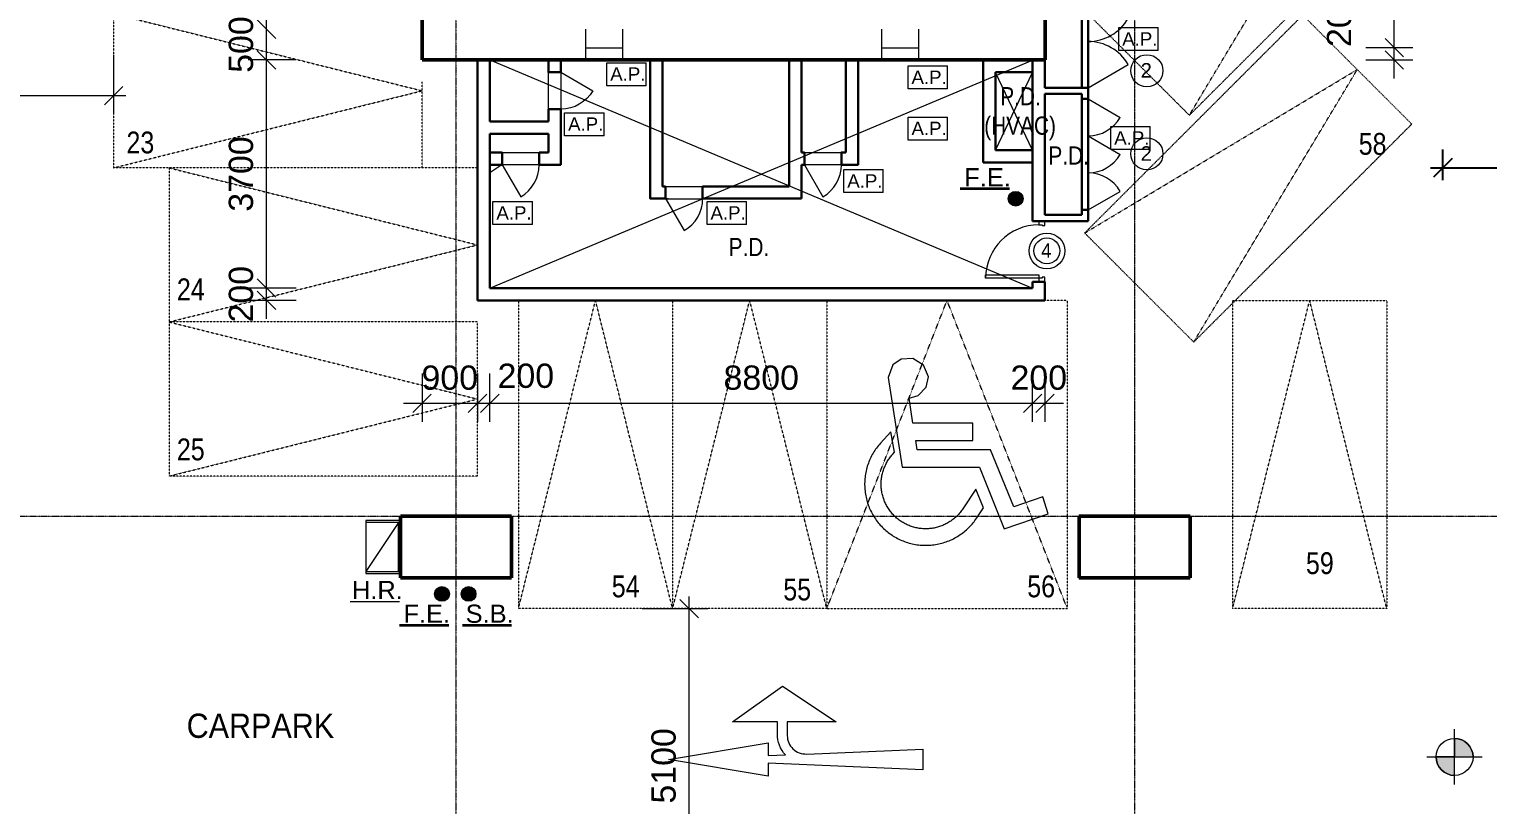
# Model space of a CAD drawing. Header units: millimetres. Extents: x -1578195 to 622687, y -255792 to 391308.
# Drawn here: x 62432 to 86082, y 158774 to 171356 of the extents above; entities that cross this region are included whole.
import ezdxf

# ---------------------------------------------------------------- set-up
doc = ezdxf.new("R2010")
doc.units = ezdxf.units.MM
doc.linetypes.add('Dash', pattern=[6, 3, -3])
doc.linetypes.add('Grid Line', pattern=[21, 12, -3, 3, -3])
for name, color, linetype, lineweight in [('0-1', 7, 'Continuous', 5), ('A-010-M_LINE', 90, 'Continuous', 5), ('A-325-M_DOOR', 31, 'Continuous', 5), ('A-325-M_DOOR__FRAME', 31, 'Continuous', 18), ('A-770-ME_FFE_SA', 91, 'Continuous', 5), ('A-ANNO-DIMS', 7, 'Continuous', 9), ('A-ANNO-NOTE', 7, 'Continuous', 5), ('A-ANNO-NOTE-1', 7, 'Continuous', 20), ('A-DETL', 102, 'Continuous', 5), ('A-DOOR', 7, 'Continuous', 5), ('A-DOOR-2', 7, 'Dash', 5), ('A-WALL-4', 7, 'Continuous', 35), ('C-PRKG-1', 7, 'Dash', 5), ('G-ANNO-DIMS', 111, 'Continuous', 5), ('G-ANNO-TEXT', 7, 'Continuous', 5), ('I-WALL', 7, 'Continuous', 9), ('I-WALL-5', 7, 'Continuous', 30), ('I-WALL-6', 7, 'Continuous', 18), ('OAP280_C', 210, 'Continuous', 50), ('OAP280_W', 210, 'Continuous', 50), ('S-COLS-3', 7, 'Continuous', 35), ('S-GRID-1', 7, 'Grid Line', 5), ('UNDERLINE', 10, 'Continuous', 35), ('Z-060-M_DETAIL', 92, 'Continuous', 5)]:
    doc.layers.add(name, color=color, linetype=linetype, lineweight=lineweight)
doc.styles.add('Arial', font='arial.ttf', dxfattribs={"height": 393.413174})
doc.styles.add('Arial Narrow', font='ARIALN.TTF', dxfattribs={"height": 353.981763})
doc.styles.add('Arial Narrow_1', font='ARIALN.TTF', dxfattribs={"height": 294.984802})
doc.styles.add('Arial_1', font='arial.ttf', dxfattribs={"height": 1.475299})
doc.styles.add('Arial_11', font='arial.ttf', dxfattribs={"width": 0.8, "height": 12.5})
doc.styles.add('Arial_5', font='arial.ttf', dxfattribs={"height": 1.081886})
doc.styles.add('Arial_7', font='arial.ttf', dxfattribs={"width": 0.9, "height": 393.413174})
doc.styles.add('Arial_9', font='arial.ttf', dxfattribs={"height": 1.18024})
doc.dimstyles.new('Diagonal_-_2_0mm_Arial', dxfattribs={"dimscale": 304.8, "dimtxt": 500, "dimasz": 0.984252, "dimexe": 0.984252, "dimexo": 0.984252, "dimgap": 0.656168, "dimtad": 1, "dimdec": 0, "dimrnd": 5, "dimzin": 0, "dimdsep": 46, "dimtxsty": 'Arial_11', "dimblk1": 'OBLIQUE', "dimblk2": 'OBLIQUE', "dimsah": 1, "dimcen": 0.09, "dimdle": 0.656168, "dimadec": 0, "dimazin": 0, "dimtfac": 1, "dimtdec": 4, "dimtix": 1, "dimtmove": 0, "dimatfit": 3, "dimfxl": 1, "dimtvp": 1, "dimtolj": 1, "dimtzin": 0, "dimarcsym": 2})

# ---------------------------------------------------------------- blocks, each defined once
blk = doc.blocks.new('ARC_ANN_ACCESS PANEL - AP-910189-B1_F PLAN _2 OF 2_')
at = {"layer": 'A-ANNO-NOTE'}
for p, q in [((-1.59, -0.92), (-1.59, 0.95)), ((-1.59, 0.95), (1.61, 0.95)), ((1.61, -0.92), (1.61, 0.95)), ((1.61, -0.92), (-1.59, -0.92))]:
    blk.add_line(p, q, dxfattribs=at)
at = {"layer": 'A-ANNO-NOTE', "insert": (0.12, 0.57), "char_height": 1.082, "width": 3.4055, "attachment_point": 2, "line_spacing_factor": 0.938532, "style": 'Arial_5'}
blk.add_mtext('A.P.', dxfattribs=at)
blk = doc.blocks.new('ARC_PAR_Car - Car_2500x5000mm-17017458-B1_F PLAN _2 OF 2_')
at = {"layer": 'C-PRKG-1'}
for p, q in [((0, 0), (0, -5000)), ((0, -5000), (1250, 0)), ((2500, -5000), (1250, 0)), ((2500, 0), (2500, -5000)), ((0, -5000), (2500, -5000))]:
    blk.add_line(p, q, dxfattribs=at)
blk = doc.blocks.new('ARC_PAR_Car - Car_2500x5000mm-V5-B1_F PLAN _2 OF 2_')
at = {"layer": 'C-PRKG-1'}
for p, q in [((0, 0), (0, -5000)), ((0, -5000), (1250, 0)), ((2500, 0), (5, 0)), ((2500, -5000), (1250, 0)), ((2500, 0), (2500, -5000)), ((0, -5000), (2500, -5000))]:
    blk.add_line(p, q, dxfattribs=at)
blk = doc.blocks.new('ARC_PAR_Car - Car_2500x5000mm-30697949-B1_F PLAN _2 OF 2_')
at = {"layer": 'C-PRKG-1'}
for p, q in [((0, 0), (0, 5000)), ((0, 5000), (1250, 0)), ((0, 5000), (2500, 5000)), ((2500, 5000), (1250, 0)), ((2500, 0), (2500, 5000))]:
    blk.add_line(p, q, dxfattribs=at)
blk = doc.blocks.new('ARC_PAR_Car - Disable_3900x5000mm-17015754-B1_F PLAN _2 OF 2_')
at = {"layer": 'C-PRKG-1'}
for p, q in [((0, 0), (0, -5000)), ((0, -5000), (1950, 0)), ((3900, -5000), (1950, 0)), ((3900, 0), (3537.5, 0)), ((3900, 0), (3900, -5000)), ((0, -5000), (3900, -5000))]:
    blk.add_line(p, q, dxfattribs=at)
blk = doc.blocks.new('ARC_PAR_Car - Car_2500x5000mm-V41-B1_F PLAN _2 OF 2_')
at = {"layer": 'C-PRKG-1'}
for p, q in [((0, 0), (0, -5000)), ((0, -5000), (1250, 0)), ((2500, 0), (1105, 0)), ((2500, -5000), (1250, 0)), ((2500, 0), (2500, -5000)), ((0, -5000), (2500, -5000))]:
    blk.add_line(p, q, dxfattribs=at)
blk = doc.blocks.new('ARC_ACCESS_PANEL_SINGLE_TIMBER_TYPE11 - 600w x 2000h-35829375-B1_F PLAN _2 OF 2_')
at = {"layer": 'A-DOOR'}
blk.add_line((425, 75), (125, 595), dxfattribs=at)
blk.add_arc((425, 75), 600, 120, 180, dxfattribs=at)
at = {"layer": 'A-DOOR-2'}
blk.add_line((417, 75), (373, 75), dxfattribs=at)
blk = doc.blocks.new('ARC_ANN_HR_HOSE-REEL - ARC_ANN_HR_HOSE-REEL-881492-B1_F PLAN _2 OF 2_')
at = {"layer": 'A-ANNO-NOTE-1'}
blk.add_line((-1.8, 0), (2.19, 0), dxfattribs=at)
at = {"layer": 'A-ANNO-NOTE', "insert": (0.41, 1.66), "char_height": 1.475, "width": 4.896, "attachment_point": 2, "line_spacing_factor": 0.938532, "style": 'Arial_1'}
blk.add_mtext('H.R.', dxfattribs=at)
blk = doc.blocks.new('ARC_ANN_FIRE-RATING_two_ - none-909955-B1_F PLAN _2 OF 2_')
at = {"layer": 'A-ANNO-NOTE'}
blk.add_circle((0, 0), 1.3, dxfattribs=at)
at = {"layer": 'A-ANNO-NOTE', "insert": (-0.05, 0.62), "char_height": 1.18, "width": 1.0944, "attachment_point": 2, "line_spacing_factor": 0.938532, "style": 'Arial_9'}
blk.add_mtext('2', dxfattribs=at)
blk = doc.blocks.new('Dims-B1-FPLAN_2OF2__dwg__Oblique-5772980-B1_F PLAN _2 OF 2_')
at = {"layer": 'A-ANNO-DIMS'}
blk.add_line((-0.5, -0.5), (0.5, 0.5), dxfattribs=at)
blk = doc.blocks.new('_Oblique')
at = {"color": 0, "linetype": 'ByBlock', "lineweight": -2}
blk.add_line((-0.5, -0.5), (0.5, 0.5), dxfattribs=at)
blk = doc.blocks.new('*D163')
at = {"layer": 'A-ANNO-DIMS', "color": 0, "lineweight": -2, "transparency": 16777216}
for p, q in [((85351, 168906), (85351, 169406)), ((90391, 168906), (90391, 169406)), ((85151, 169106), (90591, 169106))]:
    blk.add_line(p, q, dxfattribs=at)
at = {"layer": 'Defpoints', "color": 0, "transparency": 16777216}
for p in [(90391, 169106), (85351, 168606), (90391, 168606)]:
    blk.add_point(p, dxfattribs=at)
at = {"layer": 'A-ANNO-DIMS', "color": 0, "lineweight": -2, "transparency": 16777216, "xscale": 299.9999999999999, "yscale": 299.9999999999999, "zscale": 299.9999999999999, "rotation": 180}
blk.add_blockref('_Oblique', (85351, 169106), dxfattribs=at)
at = {"layer": 'A-ANNO-DIMS', "color": 0, "lineweight": -2, "transparency": 16777216, "xscale": 299.9999999999999, "yscale": 299.9999999999999, "zscale": 299.9999999999999}
blk.add_blockref('_Oblique', (90391, 169106), dxfattribs=at)
at = {"layer": 'A-ANNO-DIMS', "color": 0, "transparency": 16777216, "insert": (87871, 169507), "char_height": 12.5, "attachment_point": 5, "style": 'Arial_11'}
blk.add_mtext('\\A1;{\\H31.473x;5040}', dxfattribs=at)
blk = doc.blocks.new('ARC_DOOR_METAL_M10-BH-I - 800x2100mm-38783459-1995 - G')
at = {"layer": 'A-325-M_DOOR', "lineweight": 13}
for p, q in [((-419, 100), (-494, 100)), ((-494, 0), (-434, 0)), ((-434, 0), (-434, 57)), ((-434, 57), (-419, 57)), ((-419, 57), (-419, 100)), ((494, 100), (419, 100)), ((419, 100), (419, 57)), ((419, 57), (434, 57)), ((434, 57), (434, 0)), ((434, 0), (494, 0))]:
    blk.add_line(p, q, dxfattribs=at)
at = {"layer": 'A-325-M_DOOR'}
for p, q in [((381, 0), (431, 0)), ((381, -862), (381, 0)), ((431, 0), (431, -862)), ((431, -862), (381, -862))]:
    blk.add_line(p, q, dxfattribs=at)
blk.add_arc((431, 0), 862, 180, 270, dxfattribs=at)
at = {"layer": 'A-325-M_DOOR__FRAME'}
for p, q in [((-484, 0), (-484, 100)), ((484, 0), (484, 100))]:
    blk.add_line(p, q, dxfattribs=at)
blk = doc.blocks.new('ARC_ANN_FIRE-RATING_four-240240')
at = {"layer": 'A-ANNO-NOTE'}
for radius in [290, 210]:
    blk.add_circle((72082, 123802), radius, dxfattribs=at)
at = {"layer": 'A-ANNO-NOTE', "insert": (72072, 123926), "char_height": 236, "width": 218.88, "attachment_point": 2, "line_spacing_factor": 0.938532, "style": 'Arial_7'}
blk.add_mtext('4', dxfattribs=at)
blk = doc.blocks.new('ARC_ACCESS PANEL_SINGLE - 600w x 2000h-43719508-1995 - G')
at = {"layer": 'A-325-M_DOOR', "lineweight": 13}
blk.add_line((425, 75), (125, 595), dxfattribs=at)
at = {"layer": 'A-325-M_DOOR', "linetype": 'Dash'}
blk.add_line((419, 75), (375, 75), dxfattribs=at)
at = {"layer": 'A-325-M_DOOR'}
blk.add_arc((425, 75), 600, 120, 180, dxfattribs=at)
blk = doc.blocks.new('Spot Elevations - Spot Elevation - Exterior Filled-23614-B1_F PLAN _1 OF 2_')
at = {"layer": 'G-ANNO-DIMS'}
h = blk.add_hatch(color=256, dxfattribs=at)
edge = h.paths.add_edge_path(flags=0)
edge.add_arc((-2.24, 2.25), 1.5, 0, 90, ccw=False)
edge.add_line((-0.74, 2.25), (-2.24, 2.25))
edge.add_line((-2.24, 2.25), (-2.24, 3.75))
h = blk.add_hatch(color=256, dxfattribs=at)
edge = h.paths.add_edge_path(flags=0)
edge.add_arc((-2.24, 2.25), 1.5, 180, 270, ccw=False)
edge.add_line((-3.74, 2.25), (-2.24, 2.25))
edge.add_line((-2.24, 2.25), (-2.24, 0.75))
for p, q in [((-2.24, 0), (-2.24, 4.5)), ((-2.24, 3.75), (-2.24, 2.25)), ((-4.49, 2.25), (0.01, 2.25)), ((-2.24, 2.25), (-3.74, 2.25)), ((-2.24, 0.75), (-2.24, 2.25)), ((-2.24, 2.25), (-0.74, 2.25))]:
    blk.add_line(p, q, dxfattribs=at)
blk.add_circle((-2.24, 2.25), 1.5, dxfattribs=at)
for start, end in [(360, 90), (180, 270)]:
    blk.add_arc((-2.24, 2.25), 1.5, start, end, dxfattribs=at)
blk = doc.blocks.new('ARC_ANN_FE_FIRE-EXTINGUISHER - 4-883778-B1_F PLAN _2 OF 2_')
at = {"layer": 'A-ANNO-NOTE'}
blk.add_circle((2.69, -0.82), 0.6, dxfattribs=at)
at = {"layer": 'A-ANNO-NOTE-1'}
blk.add_line((-1.8, 0), (2.19, 0), dxfattribs=at)
at = {"layer": 'A-ANNO-NOTE', "insert": (0.41, 1.66), "char_height": 1.475, "width": 4.5, "attachment_point": 2, "line_spacing_factor": 0.938532, "style": 'Arial_1'}
blk.add_mtext('F.E.', dxfattribs=at)

msp = doc.modelspace()

# ---------------------------------------------------------------- hatches: boundary and pattern name
at = {"layer": 'UNDERLINE'}
h = msp.add_hatch(color=256, dxfattribs=at)
h.dxf.hatch_style = 1
edge = h.paths.add_edge_path()
edge.add_arc((78425.7, 168604.7), 120, 0, 360)
h = msp.add_hatch(color=256, dxfattribs=at)
h.dxf.hatch_style = 1
edge = h.paths.add_edge_path()
edge.add_arc((69125.1, 162195), 120, 0, 360)
h = msp.add_hatch(color=256, dxfattribs=at)
h.dxf.hatch_style = 1
edge = h.paths.add_edge_path()
edge.add_arc((69556.4, 162195), 120, 0, 360)

# ---------------------------------------------------------------- linework, layer by layer
at = {"layer": '0-1'}
for p, q in [((79601.3, 170405.8), (80250.8, 170780.8)), ((79601.3, 170224.8), (80120.9, 169924.8)), ((79601.3, 170218.8), (79601.3, 170174.8)), ((79601.3, 169624.8), (80120.9, 169324.8)), ((79601.3, 169618.8), (79601.3, 169574.8)), ((79601.3, 168424.8), (80120.9, 168724.8)), ((76436.6, 165908.7), (76358, 165707.5)), ((76569, 166002.7), (76436.6, 165908.7)), ((76761.7, 166016.1), (76569, 166002.7)), ((76934.4, 165905.4), (76761.7, 166016.1)), ((77011.2, 165718.3), (76934.4, 165905.4)), ((76358, 165707.5), (76585.7, 164253.4)), ((76845.3, 165414.5), (76976.9, 165550.1)), ((76976.9, 165550.1), (77011.2, 165718.3)), ((76697.5, 165372.1), (76845.3, 165414.5)), ((76760.9, 164962.7), (76697.5, 165372.1)), ((77732.3, 164962.7), (76760.9, 164962.7)), ((77732.3, 164681.1), (77732.3, 164962.7)), ((76217.3, 164620.6), (76201.2, 164601.5)), ((76233.7, 164639.2), (76217.3, 164620.6)), ((76402, 164825.1), (76233.7, 164639.2)), ((76461.4, 164491.8), (76402, 164825.1)), ((76829.7, 164533.9), (76808.2, 164681.1)), ((76808.2, 164681.1), (77732.3, 164681.1)), ((76067, 164385.9), (76056.5, 164362.3)), ((76078, 164409.2), (76067, 164385.9)), ((76089.6, 164432.1), (76078, 164409.2)), ((76101.7, 164454.7), (76089.6, 164432.1)), ((76114.4, 164477), (76101.7, 164454.7)), ((76127.7, 164498.8), (76114.4, 164477)), ((76141.4, 164520.2), (76127.7, 164498.8)), ((76155.7, 164541.2), (76141.4, 164520.2)), ((76170.4, 164561.8), (76155.7, 164541.2)), ((76185.6, 164581.9), (76170.4, 164561.8)), ((76201.2, 164601.5), (76185.6, 164581.9)), ((76354.8, 164357), (76364.9, 164372.7)), ((76364.9, 164372.7), (76375.3, 164388)), ((76375.3, 164388), (76386, 164403)), ((76386, 164403), (76397.1, 164417.6)), ((76397.1, 164417.6), (76408.5, 164432)), ((76408.5, 164432), (76420.2, 164445.9)), ((76420.2, 164445.9), (76432.2, 164459.5)), ((76432.2, 164459.5), (76461.4, 164491.8)), ((78019.2, 164533.9), (76829.7, 164533.9)), ((78397.5, 163605.5), (78019.2, 164533.9)), ((75991.3, 164139.8), (75987.4, 164114.4)), ((75996, 164165.1), (75991.3, 164139.8)), ((76001.3, 164190.3), (75996, 164165.1)), ((76007.2, 164215.4), (76001.3, 164190.3)), ((76013.8, 164240.4), (76007.2, 164215.4)), ((76021.1, 164265.2), (76013.8, 164240.4)), ((76029, 164289.8), (76021.1, 164265.2)), ((76037.6, 164314.2), (76029, 164289.8)), ((76046.7, 164338.4), (76037.6, 164314.2)), ((76056.5, 164362.3), (76046.7, 164338.4)), ((76258.7, 164113.5), (76262.6, 164131.9)), ((76262.6, 164131.9), (76266.9, 164150.2)), ((76266.9, 164150.2), (76271.8, 164168.5)), ((76271.8, 164168.5), (76277.1, 164186.6)), ((76277.1, 164186.6), (76282.8, 164204.5)), ((76282.8, 164204.5), (76289.1, 164222.3)), ((76289.1, 164222.3), (76295.8, 164240)), ((76295.8, 164240), (76302.9, 164257.4)), ((76302.9, 164257.4), (76310.5, 164274.6)), ((76310.5, 164274.6), (76318.6, 164291.6)), ((76318.6, 164291.6), (76327, 164308.4)), ((76327, 164308.4), (76335.9, 164324.9)), ((76335.9, 164324.9), (76345.2, 164341.1)), ((76345.2, 164341.1), (76354.8, 164357)), ((76585.7, 164253.4), (77839.8, 164253.4)), ((77839.8, 164253.4), (78238.4, 163251.9)), ((75978.2, 164012.9), (75977.5, 163987.6)), ((75977.5, 163987.6), (75977.5, 163962.5)), ((75977.5, 163962.5), (75978.1, 163937.4)), ((75978.1, 163937.4), (75979.3, 163912.5)), ((75979.5, 164038.3), (75978.2, 164012.9)), ((75979.3, 163912.5), (75981.2, 163887.7)), ((75981.5, 164063.6), (75979.5, 164038.3)), ((75984.1, 164089.1), (75981.5, 164063.6)), ((75987.4, 164114.4), (75984.1, 164089.1)), ((76245.2, 163984), (76245.7, 164002.5)), ((76245.2, 163965.6), (76245.2, 163984)), ((76245.7, 163947.4), (76245.2, 163965.6)), ((76245.7, 164002.5), (76246.7, 164021)), ((76246.6, 163929.2), (76245.7, 163947.4)), ((76248, 163911.1), (76246.6, 163929.2)), ((76246.7, 164021), (76248.1, 164039.5)), ((76249.8, 163893), (76248, 163911.1)), ((76248.1, 164039.5), (76250.1, 164058)), ((76252, 163875), (76249.8, 163893)), ((76250.1, 164058), (76252.5, 164076.6)), ((76252.5, 164076.6), (76255.4, 164095.1)), ((76255.4, 164095.1), (76258.7, 164113.5)), ((77781.9, 163893.4), (77571.2, 163575.2)), ((77903.2, 163591.5), (77781.9, 163893.4)), ((75981.2, 163887.7), (75983.7, 163863)), ((75983.7, 163863), (75986.8, 163838.2)), ((75986.8, 163838.2), (75990.6, 163813.4)), ((75990.6, 163813.4), (75995, 163788.6)), ((75995, 163788.6), (76000, 163763.9)), ((76000, 163763.9), (76005.7, 163739.1)), ((76005.7, 163739.1), (76012.1, 163714.5)), ((76012.1, 163714.5), (76019.1, 163689.9)), ((76019.1, 163689.9), (76026.7, 163665.5)), ((76026.7, 163665.5), (76035.1, 163641.2)), ((76254.8, 163856.9), (76252, 163875)), ((76258, 163838.8), (76254.8, 163856.9)), ((76261.7, 163820.7), (76258, 163838.8)), ((76265.8, 163802.7), (76261.7, 163820.7)), ((76270.5, 163784.7), (76265.8, 163802.7)), ((76275.6, 163766.8), (76270.5, 163784.7)), ((76281.2, 163748.9), (76275.6, 163766.8)), ((76287.3, 163731.2), (76281.2, 163748.9)), ((76293.8, 163713.6), (76287.3, 163731.2)), ((76300.8, 163696.2), (76293.8, 163713.6)), ((76308.3, 163678.9), (76300.8, 163696.2)), ((76316.2, 163661.8), (76308.3, 163678.9)), ((76324.6, 163644.9), (76316.2, 163661.8)), ((78864.9, 163771), (78397.5, 163605.5)), ((78953, 163493.7), (78864.9, 163771)), ((76035.1, 163641.2), (76044, 163617.1)), ((76044, 163617.1), (76053.6, 163593.2)), ((76053.6, 163593.2), (76063.8, 163569.5)), ((76063.8, 163569.5), (76074.7, 163546.1)), ((76074.7, 163546.1), (76086.2, 163522.9)), ((76086.2, 163522.9), (76098.3, 163500)), ((76098.3, 163500), (76110.9, 163477.5)), ((76110.9, 163477.5), (76124.2, 163455.3)), ((76124.2, 163455.3), (76138, 163433.5)), ((76138, 163433.5), (76152.3, 163412.1)), ((76333.4, 163628.2), (76324.6, 163644.9)), ((76342.6, 163611.7), (76333.4, 163628.2)), ((76352.3, 163595.6), (76342.6, 163611.7)), ((76362.4, 163579.6), (76352.3, 163595.6)), ((76372.8, 163564), (76362.4, 163579.6)), ((76383.7, 163548.6), (76372.8, 163564)), ((76394.9, 163533.6), (76383.7, 163548.6)), ((76406.6, 163518.9), (76394.9, 163533.6)), ((76418.5, 163504.5), (76406.6, 163518.9)), ((76430.8, 163490.5), (76418.5, 163504.5)), ((76443.4, 163476.9), (76430.8, 163490.5)), ((76456.3, 163463.6), (76443.4, 163476.9)), ((76469.5, 163450.7), (76456.3, 163463.6)), ((76483, 163438.2), (76469.5, 163450.7)), ((76496.7, 163426.1), (76483, 163438.2)), ((76510.6, 163414.4), (76496.7, 163426.1)), ((77436.7, 163423.5), (77422.3, 163411.5)), ((77450.9, 163435.8), (77436.7, 163423.5)), ((77464.7, 163448.5), (77450.9, 163435.8)), ((77478.1, 163461.5), (77464.7, 163448.5)), ((77491.1, 163474.8), (77478.1, 163461.5)), ((77503.8, 163488.4), (77491.1, 163474.8)), ((77516.1, 163502.3), (77503.8, 163488.4)), ((77527.9, 163516.4), (77516.1, 163502.3)), ((77539.4, 163530.8), (77527.9, 163516.4)), ((77550.4, 163545.4), (77539.4, 163530.8)), ((77561, 163560.2), (77550.4, 163545.4)), ((77571.2, 163575.2), (77561, 163560.2)), ((77780.6, 163406.8), (77794.5, 163427.4)), ((77794.5, 163427.4), (77903.2, 163591.5)), ((78238.4, 163251.9), (78953, 163493.7)), ((76152.3, 163412.1), (76167.2, 163391)), ((76167.2, 163391), (76182.6, 163370.4)), ((76182.6, 163370.4), (76198.5, 163350.3)), ((76198.5, 163350.3), (76214.9, 163330.6)), ((76214.9, 163330.6), (76231.8, 163311.4)), ((76231.8, 163311.4), (76249, 163292.7)), ((76249, 163292.7), (76266.7, 163274.5)), ((76266.7, 163274.5), (76284.8, 163256.8)), ((76284.8, 163256.8), (76303.3, 163239.7)), ((76303.3, 163239.7), (76322.1, 163223.1)), ((76322.1, 163223.1), (76341.2, 163207.1)), ((76341.2, 163207.1), (76360.6, 163191.6)), ((76360.6, 163191.6), (76380.4, 163176.6)), ((76524.8, 163403.1), (76510.6, 163414.4)), ((76539.3, 163392.2), (76524.8, 163403.1)), ((76554.1, 163381.5), (76539.3, 163392.2)), ((76569.2, 163371.2), (76554.1, 163381.5)), ((76584.7, 163361.3), (76569.2, 163371.2)), ((76600.4, 163351.7), (76584.7, 163361.3)), ((76616.5, 163342.5), (76600.4, 163351.7)), ((76632.8, 163333.7), (76616.5, 163342.5)), ((76649.5, 163325.2), (76632.8, 163333.7)), ((76666.3, 163317.2), (76649.5, 163325.2)), ((76683.5, 163309.6), (76666.3, 163317.2)), ((76700.8, 163302.4), (76683.5, 163309.6)), ((76718.4, 163295.7), (76700.8, 163302.4)), ((76736.1, 163289.4), (76718.4, 163295.7)), ((76754, 163283.6), (76736.1, 163289.4)), ((76772.1, 163278.3), (76754, 163283.6)), ((76790.3, 163273.4), (76772.1, 163278.3)), ((76808.7, 163269), (76790.3, 163273.4)), ((76827.1, 163265.1), (76808.7, 163269)), ((76845.7, 163261.6), (76827.1, 163265.1)), ((76864.3, 163258.7), (76845.7, 163261.6)), ((76882.9, 163256.2), (76864.3, 163258.7)), ((76901.6, 163254.2), (76882.9, 163256.2)), ((76920.2, 163252.8), (76901.6, 163254.2)), ((76938.9, 163251.8), (76920.2, 163252.8)), ((76957.5, 163251.2), (76938.9, 163251.8)), ((76976.1, 163251.2), (76957.5, 163251.2)), ((76994.6, 163251.6), (76976.1, 163251.2)), ((77013.1, 163252.6), (76994.6, 163251.6)), ((77031.4, 163253.9), (77013.1, 163252.6)), ((77049.6, 163255.8), (77031.4, 163253.9)), ((77067.7, 163258), (77049.6, 163255.8)), ((77085.6, 163260.7), (77067.7, 163258)), ((77103.4, 163263.9), (77085.6, 163260.7)), ((77121.3, 163267.5), (77103.4, 163263.9)), ((77139.1, 163271.6), (77121.3, 163267.5)), ((77156.9, 163276.2), (77139.1, 163271.6)), ((77174.7, 163281.2), (77156.9, 163276.2)), ((77192.3, 163286.8), (77174.7, 163281.2)), ((77209.9, 163292.7), (77192.3, 163286.8)), ((77227.4, 163299.2), (77209.9, 163292.7)), ((77244.8, 163306.1), (77227.4, 163299.2)), ((77262, 163313.5), (77244.8, 163306.1)), ((77279, 163321.4), (77262, 163313.5)), ((77295.9, 163329.7), (77279, 163321.4)), ((77312.6, 163338.4), (77295.9, 163329.7)), ((77329, 163347.6), (77312.6, 163338.4)), ((77345.2, 163357.2), (77329, 163347.6)), ((77361.2, 163367.3), (77345.2, 163357.2)), ((77376.9, 163377.7), (77361.2, 163367.3)), ((77392.3, 163388.6), (77376.9, 163377.7)), ((77407.5, 163399.8), (77392.3, 163388.6)), ((77422.3, 163411.5), (77407.5, 163399.8)), ((77549.4, 163171.7), (77570.1, 163187.1)), ((77570.1, 163187.1), (77590.4, 163203.1)), ((77590.4, 163203.1), (77610.2, 163219.5)), ((77610.2, 163219.5), (77629.6, 163236.4)), ((77629.6, 163236.4), (77648.5, 163253.8)), ((77648.5, 163253.8), (77666.9, 163271.6)), ((77666.9, 163271.6), (77684.8, 163289.8)), ((77684.8, 163289.8), (77702.1, 163308.5)), ((77702.1, 163308.5), (77718.9, 163327.5)), ((77718.9, 163327.5), (77735.2, 163346.9)), ((77735.2, 163346.9), (77750.9, 163366.6)), ((77750.9, 163366.6), (77766, 163386.5)), ((77766, 163386.5), (77780.6, 163406.8)), ((76380.4, 163176.6), (76400.7, 163162.1)), ((76400.7, 163162.1), (76421.4, 163147.9)), ((76421.4, 163147.9), (76442.6, 163134.3)), ((76442.6, 163134.3), (76464.2, 163121.2)), ((76464.2, 163121.2), (76486.2, 163108.6)), ((76486.2, 163108.6), (76508.6, 163096.5)), ((76508.6, 163096.5), (76531.4, 163084.9)), ((76531.4, 163084.9), (76554.5, 163073.9)), ((76554.5, 163073.9), (76578, 163063.5)), ((76578, 163063.5), (76601.8, 163053.7)), ((76601.8, 163053.7), (76625.8, 163044.4)), ((76625.8, 163044.4), (76650.1, 163035.8)), ((76650.1, 163035.8), (76674.7, 163027.9)), ((76674.7, 163027.9), (76699.5, 163020.5)), ((76699.5, 163020.5), (76724.5, 163013.9)), ((76724.5, 163013.9), (76749.6, 163007.8)), ((76749.6, 163007.8), (76774.9, 163002.4)), ((76774.9, 163002.4), (76800.3, 162997.7)), ((76800.3, 162997.7), (76825.7, 162993.7)), ((76825.7, 162993.7), (76851.3, 162990.3)), ((76851.3, 162990.3), (76876.9, 162987.6)), ((76876.9, 162987.6), (76902.5, 162985.6)), ((76902.5, 162985.6), (76928, 162984.2)), ((76928, 162984.2), (76953.6, 162983.5)), ((76953.6, 162983.5), (76979, 162983.4)), ((76979, 162983.4), (77004.4, 162984)), ((77004.4, 162984), (77029.6, 162985.3)), ((77029.6, 162985.3), (77054.8, 162987.2)), ((77054.8, 162987.2), (77079.7, 162989.7)), ((77079.7, 162989.7), (77104.5, 162992.8)), ((77104.5, 162992.8), (77129, 162996.5)), ((77129, 162996.5), (77153.5, 163000.9)), ((77153.5, 163000.9), (77177.9, 163005.8)), ((77177.9, 163005.8), (77202.4, 163011.4)), ((77202.4, 163011.4), (77226.8, 163017.7)), ((77226.8, 163017.7), (77251.1, 163024.6)), ((77251.1, 163024.6), (77275.3, 163032.2)), ((77275.3, 163032.2), (77299.4, 163040.4)), ((77299.4, 163040.4), (77323.4, 163049.2)), ((77323.4, 163049.2), (77347.2, 163058.7)), ((77347.2, 163058.7), (77370.8, 163068.8)), ((77370.8, 163068.8), (77394.1, 163079.6)), ((77394.1, 163079.6), (77417.2, 163091)), ((77417.2, 163091), (77440.1, 163102.9)), ((77440.1, 163102.9), (77462.6, 163115.5)), ((77462.6, 163115.5), (77484.9, 163128.7)), ((77484.9, 163128.7), (77506.7, 163142.5)), ((77506.7, 163142.5), (77528.3, 163156.8)), ((77528.3, 163156.8), (77549.4, 163171.7))]:
    msp.add_line(p, q, dxfattribs=at)
for centre, radius, start, end in [((79601.3, 171905.8), 750, 270, 330), ((79601.3, 170405.8), 750, 30, 90), ((79601.3, 170224.8), 600, 270, 330), ((79601.3, 169624.8), 600, 270, 330), ((79601.3, 168424.8), 600, 30, 90)]:
    msp.add_arc(centre, radius, start, end, dxfattribs=at)
at = {"layer": 'A-010-M_LINE'}
for p, q in [((71450.7, 171355.3), (71450.7, 170855.3)), ((72050.7, 171355.3), (72050.7, 170855.3)), ((76250.7, 171355.3), (76250.7, 170855.3)), ((76850.7, 171355.3), (76850.7, 170855.3)), ((71450.7, 171055.3), (72050.7, 171055.3)), ((76250.7, 171055.3), (76850.7, 171055.3))]:
    msp.add_line(p, q, dxfattribs=at)
at = {"layer": 'A-325-M_DOOR', "linetype": 'Dash'}
for p, q in [((79601.3, 170411.8), (79601.3, 170455.8)), ((79601.3, 168430.8), (79601.3, 168474.8))]:
    msp.add_line(p, q, dxfattribs=at)
at = {"layer": 'A-770-ME_FFE_SA', "color": 7}
for p, q in [((67891.4, 163386.1), (67891.4, 162526.1)), ((68451.4, 163386.1), (67891.4, 163386.1)), ((68451.4, 162526.1), (68451.4, 163386.1)), ((67891.4, 162526.1), (68451.4, 162526.1))]:
    msp.add_line(p, q, dxfattribs=at)
at = {"layer": 'A-ANNO-DIMS'}
for p, q in [((66280.5, 170555.8), (66280.5, 179855.8)), ((84565.7, 170555.7), (84565.7, 173605.7)), ((66280.5, 166955.8), (66280.5, 171055.8)), ((63801.3, 170936.8), (63801.3, 169977.4)), ((66761.4, 170855.8), (65980.5, 170855.8)), ((84103.8, 170855.7), (84865.7, 170855.7)), ((58551.3, 170277.4), (64001.3, 170277.4)), ((66761.4, 166955.8), (65980.5, 166955.8)), ((68801.3, 165768.2), (68801.3, 164987.2)), ((78901.3, 165768.2), (78901.3, 164987.2)), ((68501.3, 165287.2), (79201.3, 165287.2)), ((73132.7, 156655.8), (73132.7, 162155.8)), ((72370.2, 161955.8), (73432.7, 161955.8))]:
    msp.add_line(p, q, dxfattribs=at)
at = {"layer": 'A-ANNO-DIMS', "flags": 128}
for points in [[(84103.8, 171055.7), (84865.7, 171055.7)], [(66280.5, 166655.8), (66280.5, 167455.8)], [(66761.4, 167155.8), (65980.5, 167155.8)], [(69701.3, 165768.2), (69701.3, 164987.2)], [(69901.3, 164987.2), (69901.3, 165768.2)], [(78701.3, 164987.2), (78701.3, 165768.2)]]:
    msp.add_lwpolyline(points, dxfattribs=at)
at = {"layer": 'A-ANNO-NOTE'}
for centre in [(69125.1, 162195), (69556.4, 162195)]:
    msp.add_circle(centre, 120, dxfattribs=at)
at = {"layer": 'A-ANNO-NOTE-1'}
for p, q in [((68436.5, 161689.1), (69234.7, 161689.1)), ((69456, 161689.1), (70254.1, 161689.1))]:
    msp.add_line(p, q, dxfattribs=at)
at = {"layer": 'A-DETL'}
for p, q in [((69901.3, 170855.8), (78701.3, 167155.8)), ((69901.3, 167156.1), (78701.3, 170854.2))]:
    msp.add_line(p, q, dxfattribs=at)
for points in [[(78701.3, 169393.8), (78101.3, 170653.8)], [(78101.3, 169393.8), (78701.3, 170653.8)]]:
    msp.add_lwpolyline(points, dxfattribs=at)
at = {"layer": 'A-DETL', "extrusion": (0, 0, -1)}
msp.add_lwpolyline([(-76923, 159676.6), (-76923, 159343), (-74414.2, 159447.4), (-74414.2, 159239), (-72799, 159509.8), (-74414.2, 159780.6), (-74414.2, 159572.2), (-74694, 159583.8, 0.1870203), (-74563.4, 159921), (-74563.4, 160122.6), (-73834.6, 160122.6), (-74643.4, 160697.8), (-75515.8, 160122.6), (-74723.4, 160122.6), (-74723.4, 159897.7, -0.4263813), (-75035.8, 159598.2), (-76923, 159676.6)], format="xyb", dxfattribs=at)
at = {"layer": 'A-DOOR-2'}
msp.add_line((69909.6, 169155.8), (69953.6, 169155.8), dxfattribs=at)
at = {"layer": 'A-WALL-4'}
for p, q in [((68801.3, 180755.8), (68801.3, 170855.8)), ((78901.3, 170855.8), (78901.3, 175255.8)), ((68801.3, 170855.8), (78901.3, 170855.8))]:
    msp.add_line(p, q, dxfattribs=at)
at = {"layer": 'C-PRKG-1'}
for p, q in [((80350.6, 172356), (80350.5, 167356)), ((83080.5, 171583.6), (84848.3, 169815.8)), ((80354, 167356), (80354, 163456)), ((81942.8, 166956), (84442.8, 166956)), ((80354, 163456), (85354, 163456))]:
    msp.add_line(p, q, dxfattribs=at)
at = {"layer": 'I-WALL'}
msp.add_line((70093.9, 169155.8), (69901.3, 169024.4), dxfattribs=at)
at = {"layer": 'I-WALL-5'}
for p, q in [((79501.3, 170405.8), (79501.3, 173405.8)), ((79501.4, 170406.1), (79501.4, 173406.1)), ((79601.3, 168243.8), (79601.3, 173405.8)), ((79601.4, 173406.1), (79601.4, 170306.1)), ((69701.3, 170855.8), (69701.3, 166955.8)), ((69901.3, 170855.8), (69701.3, 170855.8)), ((69901.3, 169855.8), (69901.3, 170855.8)), ((69901.3, 169855.8), (69901.3, 170855.8)), ((71051.3, 170655.8), (71051.3, 170855.8)), ((71571.3, 170855.8), (71371.3, 170855.8)), ((74551.3, 170855.8), (74351.3, 170855.8)), ((74751.4, 170855.8), (74951.4, 170855.8)), ((74751.4, 169356.1), (74751.4, 170855.8)), ((74951.4, 170855.8), (74951.4, 169356.1)), ((75801.3, 170855.8), (75601.3, 170855.8)), ((77851.3, 170855.8), (77651.3, 170855.8)), ((78701.3, 170855.8), (77901.3, 170855.8)), ((77901.3, 170855.8), (77901.3, 169193.8)), ((78901.3, 170854.2), (78701.3, 170854.2)), ((78901.3, 170854.2), (78701.3, 170854.2)), ((78701.3, 170854.2), (78701.3, 169705.8)), ((78901.3, 170405.8), (78901.3, 170854.2)), ((78101.3, 170655.8), (78701.3, 170655.8)), ((78101.3, 169393.8), (78101.3, 170655.8)), ((79601.3, 170405.8), (78901.3, 170405.8)), ((78901.3, 168343.8), (78901.3, 170305.8)), ((78901.3, 170305.8), (79501.3, 170305.8)), ((79601.4, 170406.1), (78901.4, 170406.1)), ((79501.3, 170305.8), (79501.3, 168343.8)), ((70851.3, 170055.8), (70851.3, 169855.8)), ((71051.3, 170055.8), (70851.3, 170055.8)), ((70851.4, 169856.1), (70851.4, 170056.1)), ((70851.4, 170056.1), (71051.4, 170056.1)), ((71051.3, 169155.8), (71051.3, 170055.8)), ((71051.4, 170056.1), (71051.4, 169656.1)), ((79501.3, 170224.8), (79601.3, 170224.8)), ((70701.6, 169855.8), (69901.3, 169855.8)), ((70851.3, 169855.8), (69901.3, 169855.8)), ((70701.6, 169855.8), (70851.4, 169856.1)), ((69901.3, 169355.8), (69901.3, 169655.8)), ((69901.3, 169655.8), (70501.6, 169655.8)), ((69901.3, 169355.8), (69901.3, 169655.8)), ((69901.3, 169655.8), (70851.3, 169655.8)), ((70851.3, 169655.8), (70851.3, 169355.8)), ((78701.3, 169705.8), (78701.3, 168243.8)), ((69901.6, 169355.8), (69901.3, 169355.8)), ((70101.3, 169355.8), (69901.3, 169355.8)), ((69901.6, 169155.8), (69901.6, 169355.8)), ((70101.3, 169155.8), (70101.3, 169355.8)), ((70851.3, 169355.8), (70701.3, 169355.8)), ((70701.3, 169355.8), (70701.3, 169155.8)), ((74751.4, 169155.8), (74751.4, 169355.8)), ((74951.4, 169356.1), (75001.4, 169355.8)), ((75001.4, 169155.8), (75001.4, 169355.8)), ((75601.4, 169155.8), (75601.4, 169355.8)), ((78701.3, 169393.8), (78101.3, 169393.8)), ((69901.2, 167156.1), (69901.3, 169155.8)), ((69901.3, 169155.8), (69901.6, 169155.8)), ((69901.3, 169155.8), (70101.3, 169155.8)), ((70701.3, 169155.8), (71051.3, 169155.8)), ((74751.4, 168806.1), (74751.4, 169155.8)), ((74951.4, 169156.1), (74951.4, 168606.1)), ((74951.4, 169155.8), (75001.4, 169155.8)), ((78701.3, 169193.8), (77901.3, 169193.8)), ((74951.4, 168606.1), (73351.4, 168606.7)), ((79601.3, 168424.8), (79501.3, 168424.8)), ((78701.3, 168243.8), (79601.3, 168243.8)), ((79501.3, 168343.8), (78901.3, 168343.8)), ((78901.3, 167255.8), (78701.3, 167255.8)), ((78701.3, 167255.8), (78701.3, 167155.8)), ((78701.3, 167242.8), (78701.3, 167155.8)), ((78901.3, 166955.8), (78901.3, 167255.8)), ((78901.3, 166955.8), (78901.3, 167242.8)), ((78701.3, 167155.8), (69901.3, 167156.1)), ((69701.3, 166955.8), (78901.3, 166955.8))]:
    msp.add_line(p, q, dxfattribs=at)
for points in [[(70851.4, 170856.1), (71051.4, 170856.1), (71051.4, 170656.1), (70851.4, 170656.1)], [(72751.4, 168806.1), (72751.4, 168606.1), (72501.4, 168606.1), (72501.4, 170855.8), (72701.4, 170855.8), (72701.4, 168806.1)], [(75671.4, 169356.1), (75601.4, 169356.1), (75601.4, 169156.1), (75871.4, 169156.1), (75871.4, 170855.8), (75671.4, 170856.1)]]:
    msp.add_lwpolyline(points, close=True, dxfattribs=at)
for points in [[(73351.4, 168806.1), (73351.4, 168606.7)], [(73351.4, 168806.1), (74751.4, 168806.1)], [(72751.6, 168606.7), (72751.4, 168606.7)]]:
    msp.add_lwpolyline(points, dxfattribs=at)
at = {"layer": 'I-WALL-6'}
for p, q in [((70851.3, 170055.8), (70851.3, 170655.8)), ((71051.3, 170655.8), (71051.3, 170055.8)), ((70101.3, 169355.8), (70701.3, 169355.8)), ((75001.4, 169356.1), (75601.4, 169356.1)), ((70701.3, 169155.8), (70101.3, 169155.8)), ((75601.4, 169155.8), (75001.4, 169155.8)), ((72751.4, 168806.1), (73351.4, 168806.1)), ((72751.4, 168606), (73351.4, 168606))]:
    msp.add_line(p, q, dxfattribs=at)
msp.add_lwpolyline([(70851.4, 170656.1), (71051.4, 170656.1), (71051.4, 170056.1), (70851.4, 170056.1)], close=True, dxfattribs=at)
msp.add_lwpolyline([(71051.3, 170655.8), (71571, 170356.1, -0.2679492), (71051.4, 170056.1)], format="xyb", dxfattribs=at)
at = {"layer": 'OAP280_C'}
for p, q in [((70254, 163456), (68454, 163456)), ((68454, 163456), (68454, 162456)), ((70254, 162456), (70254, 163456)), ((81254, 163456), (79454, 163456)), ((79454, 163456), (79454, 162456)), ((81254, 162456), (81254, 163456)), ((68454, 162456), (70254, 162456)), ((79454, 162456), (81254, 162456))]:
    msp.add_line(p, q, dxfattribs=at)
at = {"layer": 'OAP280_W'}
for p, q in [((68804, 180756), (68804, 170856)), ((78904, 175256), (78904, 170856)), ((78904, 170856), (68804, 170856))]:
    msp.add_line(p, q, dxfattribs=at)
at = {"layer": 'S-COLS-3'}
for p, q in [((70251.2, 163455.8), (68451.2, 163455.8)), ((68451.2, 163455.8), (68451.2, 162455.8)), ((70251.2, 162455.8), (70251.2, 163455.8)), ((81251.2, 163455.7), (79451.2, 163455.8)), ((79451.2, 163455.8), (79451.2, 162455.8)), ((81251.2, 162455.7), (81251.2, 163455.7)), ((68451.2, 162455.8), (70251.2, 162455.8)), ((79451.2, 162455.8), (81251.2, 162455.7))]:
    msp.add_line(p, q, dxfattribs=at)
at = {"layer": 'S-GRID-1'}
for p, q in [((69351.4, 210672.6), (69351, 140117.6)), ((80351.5, 210672.6), (80351.1, 140117.7)), ((-10508.1, 163456.2), (128177.4, 163455.5))]:
    msp.add_line(p, q, dxfattribs=at)
at = {"layer": 'UNDERLINE'}
msp.add_line((69456, 161689.1), (70254.1, 161689.1), dxfattribs=at)
for points in [[(77527.8, 168768.9), (78325.9, 168768.9)], [(68436.5, 161689.1), (69234.7, 161689.1)]]:
    msp.add_lwpolyline(points, dxfattribs=at)
at = {"layer": 'Z-060-M_DETAIL', "color": 7}
for p, q in [((68421.4, 163356.1), (67891.4, 162556.1)), ((68421.4, 163356.1), (67891.4, 163356.1)), ((67891.4, 163356.1), (67891.4, 162556.1)), ((68421.4, 162556.1), (68421.4, 163356.1)), ((67891.4, 162556.1), (68421.4, 162556.1))]:
    msp.add_line(p, q, dxfattribs=at)

# ---------------------------------------------------------------- block references
at = {"xscale": 300, "yscale": 300, "zscale": 300}
for p, rotation in [((66280.5, 171355.8), 270), ((66280.5, 170855.8), 90), ((66280.5, 170855.8), 90), ((84565.7, 171055.7), 270), ((84565.7, 170855.7), 90), ((66280.5, 167155.8), 270), ((66280.5, 167155.8), 270), ((66280.5, 166955.8), 90), ((69701.3, 165287.2), 180), ((69901.3, 165287.2), 180), ((78901.3, 165287.2), 180), ((73132.7, 161955.8), 90)]:
    msp.add_blockref('Dims-B1-FPLAN_2OF2__dwg__Oblique-5772980-B1_F PLAN _2 OF 2_', p, dxfattribs=dict(at, rotation=rotation))
for p in [(63801.3, 170277.4), (68801.3, 165287.2), (69701.3, 165287.2), (78701.3, 165287.2)]:
    msp.add_blockref('Dims-B1-FPLAN_2OF2__dwg__Oblique-5772980-B1_F PLAN _2 OF 2_', p, dxfattribs=at)
at = {"layer": '0-1'}
for name, p, rotation in [('ARC_PAR_Car - Car_2500x5000mm-30697949-B1_F PLAN _2 OF 2_', (84777.6, 173495), 134.9999999999991), ('ARC_PAR_Car - Car_2500x5000mm-V41-B1_F PLAN _2 OF 2_', (68801.5, 171606.1), 269.9997000000001), ('ARC_PAR_Car - Car_2500x5000mm-30697949-B1_F PLAN _2 OF 2_', (84848.3, 169815.8), 134.9999999999991), ('ARC_PAR_Car - Car_2500x5000mm-17017458-B1_F PLAN _2 OF 2_', (69701.5, 169106.1), 269.9997000000001), ('ARC_ACCESS_PANEL_SINGLE_TIMBER_TYPE11 - 600w x 2000h-35829375-B1_F PLAN _2 OF 2_', (75426.4, 169231.1), 179.9997000009), ('ARC_ACCESS_PANEL_SINGLE_TIMBER_TYPE11 - 600w x 2000h-35829375-B1_F PLAN _2 OF 2_', (73176.4, 168682.1), 179.9997000009), ('ARC_PAR_Car - Car_2500x5000mm-30697949-B1_F PLAN _2 OF 2_', (72863.8, 166955.8), 179.9997000009), ('ARC_PAR_Car - Car_2500x5000mm-30697949-B1_F PLAN _2 OF 2_', (75363.8, 166955.8), 179.9997000009), ('ARC_PAR_Car - Disable_3900x5000mm-17015754-B1_F PLAN _2 OF 2_', (75363.8, 166955.8), 359.9997000009001), ('ARC_PAR_Car - Car_2500x5000mm-30697949-B1_F PLAN _2 OF 2_', (84442.8, 166956), 179.9997000009), ('ARC_PAR_Car - Car_2500x5000mm-V5-B1_F PLAN _2 OF 2_', (69701.4, 166606.1), 269.9997000000001)]:
    msp.add_blockref(name, p, dxfattribs=dict(at, rotation=rotation))
at = {"layer": 'A-325-M_DOOR'}
for name, p, rotation in [('ARC_ACCESS PANEL_SINGLE - 600w x 2000h-43719508-1995 - G', (70526.3, 169230.8), 180), ('ARC_DOOR_METAL_M10-BH-I - 800x2100mm-38783459-1995 - G', (78801.3, 167749.8), 270.0000000000002)]:
    msp.add_blockref(name, p, dxfattribs=dict(at, rotation=rotation))
at = {"layer": 'A-ANNO-NOTE', "xscale": 200, "yscale": 200, "zscale": 200}
for name, p in [('ARC_ANN_ACCESS PANEL - AP-910189-B1_F PLAN _2 OF 2_', (80415.7, 171191.1)), ('ARC_ANN_ACCESS PANEL - AP-910189-B1_F PLAN _2 OF 2_', (72114.6, 170621.9)), ('ARC_ANN_ACCESS PANEL - AP-910189-B1_F PLAN _2 OF 2_', (76999, 170569.8)), ('ARC_ANN_FIRE-RATING_two_ - none-909955-B1_F PLAN _2 OF 2_', (80553.9, 170681.1)), ('ARC_ANN_ACCESS PANEL - AP-910189-B1_F PLAN _2 OF 2_', (71431.3, 169810.3)), ('ARC_ANN_ACCESS PANEL - AP-910189-B1_F PLAN _2 OF 2_', (76999, 169740.2)), ('ARC_ANN_ACCESS PANEL - AP-910189-B1_F PLAN _2 OF 2_', (80285.8, 169585.1)), ('ARC_ANN_FIRE-RATING_two_ - none-909955-B1_F PLAN _2 OF 2_', (80553.9, 169332.6)), ('ARC_ANN_FE_FIRE-EXTINGUISHER - 4-883778-B1_F PLAN _2 OF 2_', (77888.6, 168768.9)), ('ARC_ANN_ACCESS PANEL - AP-910189-B1_F PLAN _2 OF 2_', (75957.7, 168887.8)), ('ARC_ANN_ACCESS PANEL - AP-910189-B1_F PLAN _2 OF 2_', (70268.8, 168370.2)), ('ARC_ANN_ACCESS PANEL - AP-910189-B1_F PLAN _2 OF 2_', (73740, 168370.2)), ('ARC_ANN_HR_HOSE-REEL - ARC_ANN_HR_HOSE-REEL-881492-B1_F PLAN _2 OF 2_', (67995.6, 162073.9))]:
    msp.add_blockref(name, p, dxfattribs=at)
at = {"layer": 'G-ANNO-DIMS', "xscale": 199.9999999999998, "yscale": 199.9999999999998, "zscale": 199.9999999999998}
msp.add_blockref('Spot Elevations - Spot Elevation - Exterior Filled-23614-B1_F PLAN _1 OF 2_', (85990.3, 159101.2), dxfattribs=at)
at = {"layer": 'UNDERLINE'}
msp.add_blockref('ARC_ANN_FIRE-RATING_four-240240', (6851, 43956.8), dxfattribs=at)

# ---------------------------------------------------------------- texts
at = {"layer": 'A-ANNO-DIMS', "char_height": 393.41, "attachment_point": 2, "rotation": 90, "line_spacing_factor": 0.938532, "style": 'Arial'}
for s, insert, width in [('200', (83472, 171524.5), 1094.4), ('500', (65667.7, 171105.8), 1094.4), ('3700', (65667.6, 169005.8), 1459.2), ('200', (65667.7, 167055.8), 1094.4), ('5100', (72520, 159405.8), 1459.2)]:
    msp.add_mtext(s, dxfattribs=dict(at, insert=insert, width=width))
at = {"layer": 'A-ANNO-DIMS', "char_height": 393.41, "attachment_point": 2, "line_spacing_factor": 0.938532, "style": 'Arial'}
for s, insert, width in [('900', (69251.3, 165899.9), 1094.4), ('200', (70484.6, 165930.5), 1094.4), ('8800', (74301.3, 165899.9), 1459.2), ('200', (78801.3, 165899.9), 1094.4)]:
    msp.add_mtext(s, dxfattribs=dict(at, insert=insert, width=width))
at = {"layer": 'A-ANNO-NOTE', "char_height": 295.06, "width": 900, "attachment_point": 2, "line_spacing_factor": 0.938532, "style": 'Arial_1'}
for s, insert in [('F.E.', (68878.5, 162021.5)), ('S.B.', (69898, 162021.5))]:
    msp.add_mtext(s, dxfattribs=dict(at, insert=insert))
at = {"layer": 'G-ANNO-TEXT', "attachment_point": 1}
for s, insert, char_height, width, line_spacing_factor, style in [('\\pi160.03;P.D.\\P\\pi-100.14;(HVAC)', (78016.6, 170415), 294.985, 922.311, 0.968573, 'Arial Narrow_1'), ('23', (64009.3, 169694.7), 353.98, 535.659, 0.968573, 'Arial Narrow'), ('58', (83988.1, 169671.5), 353.98, 535.659, 0.968573, 'Arial Narrow'), ('P.D.', (78957.2, 169453.5), 294.98, 5137.2, 0.968573, 'Arial Narrow_1'), ('P.D.', (73773.8, 167969.5), 294.98, 5137.2, 0.968573, 'Arial Narrow_1'), ('24', (64826.9, 167312.2), 353.98, 535.659, 0.968573, 'Arial Narrow'), ('25', (64826.9, 164716.4), 353.98, 535.659, 0.968573, 'Arial Narrow'), ('59', (83132.8, 162870.9), 353.98, 535.659, 0.968573, 'Arial Narrow'), ('54', (71877.6, 162494.3), 353.98, 535.659, 0.968573, 'Arial Narrow'), ('56', (78614.5, 162494.3), 353.98, 535.659, 0.968573, 'Arial Narrow'), ('55', (74659, 162444.3), 353.98, 535.659, 0.968573, 'Arial Narrow'), ('CARPARK', (64985.2, 160253.4), 393.41, 2822.4, 0.938532, 'Arial_7')]:
    msp.add_mtext(s, dxfattribs=dict(at, insert=insert, char_height=char_height, width=width, line_spacing_factor=line_spacing_factor, style=style))

# ---------------------------------------------------------------- dimensions: what is measured, and where the dimension line sits
at = {"layer": 'A-ANNO-DIMS'}
dim = msp.add_linear_dim(base=(90391.3, 169106), p1=(85350.5, 168606), p2=(90391.3, 168606), text='{\\H31.473x;<>}', dimstyle='Diagonal_-_2_0mm_Arial', override={"dimpost": '<>', "dimtmove": 1, "dimarcsym": 2}, dxfattribs=at)
dim.commit()
dim.dimension.update_dxf_attribs({"geometry": '*D163', "text_midpoint": (87870.9, 169506.8)})

doc.saveas('drawing.dxf')
